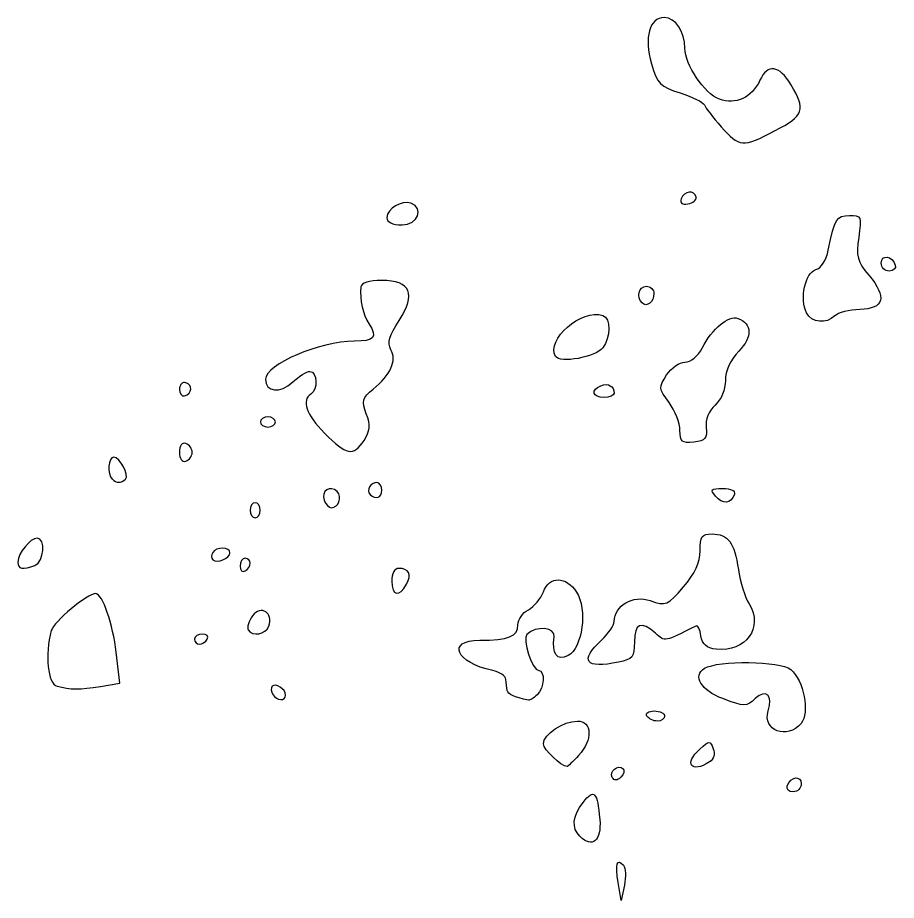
# Model space of a CAD drawing. Header units: centimetres. Extents: x -9.1 to 23.1, y -7.7 to 7.6.
# Drawn here: x -6.935 to -5.8, y 3.275 to 4.415 of the extents above; entities that cross this region are included whole.
import ezdxf

# ---------------------------------------------------------------- set-up
doc = ezdxf.new("R2010")
doc.units = ezdxf.units.CM
doc.header["$MEASUREMENT"] = 0
doc.layers.add('Layer 1', color=7, linetype='Continuous')

msp = doc.modelspace()

# ---------------------------------------------------------------- linework, layer by layer
at = {"layer": 'Layer 1'}
for points, knots in [([(-6.02582, 4.27439), (-6.03655, 4.28661), (-6.04641, 4.29938), (-6.04772, 4.30276), (-6.04772, 4.30276), (-6.04903, 4.30614), (-6.06305, 4.31304), (-6.07887, 4.31809), (-6.07887, 4.31809), (-6.10463, 4.32631), (-6.1085, 4.33025), (-6.11597, 4.35581), (-6.11597, 4.35581), (-6.12593, 4.38992), (-6.11888, 4.41544), (-6.09949, 4.41544), (-6.09949, 4.41544), (-6.08495, 4.41544), (-6.07297, 4.39754), (-6.07297, 4.37582), (-6.07297, 4.37582), (-6.07297, 4.35467), (-6.04769, 4.31747), (-6.02831, 4.3101), (-6.02831, 4.3101), (-6.00751, 4.30219), (-5.98604, 4.3122), (-5.97586, 4.33452), (-5.97586, 4.33452), (-5.96602, 4.35612), (-5.95106, 4.35403), (-5.93574, 4.3289), (-5.93574, 4.3289), (-5.91633, 4.29706), (-5.91925, 4.28848), (-5.95601, 4.26941), (-5.95601, 4.26941), (-5.99849, 4.24737), (-6.00234, 4.24764), (-6.02582, 4.27438), (-6.02582, 4.27438), (-6.02582, 4.27438), (-6.02582, 4.27439), (-6.02582, 4.27439)], [0, 0, 0, 0, 0.0833333, 0.0833333, 0.0833333, 0.0833333, 0.1666667, 0.1666667, 0.1666667, 0.1666667, 0.25, 0.25, 0.25, 0.25, 0.3333333, 0.3333333, 0.3333333, 0.3333333, 0.4166667, 0.4166667, 0.4166667, 0.4166667, 0.5, 0.5, 0.5, 0.5, 0.5833333, 0.5833333, 0.5833333, 0.5833333, 0.6666667, 0.6666667, 0.6666667, 0.6666667, 0.75, 0.75, 0.75, 0.75, 0.8333333, 0.8333333, 0.8333333, 0.8333333, 1, 1, 1, 1]), ([(-6.0777, 4.18133), (-6.0743, 4.19154), (-6.06008, 4.1932), (-6.05836, 4.18359), (-6.05836, 4.18359), (-6.05772, 4.18001), (-6.06246, 4.17604), (-6.06891, 4.1748), (-6.06891, 4.1748), (-6.07642, 4.17336), (-6.07958, 4.17571), (-6.0777, 4.18133)], [0, 0, 0, 0, 0.25, 0.25, 0.25, 0.25, 0.5, 0.5, 0.5, 0.5, 1, 1, 1, 1]), ([(-6.45793, 4.15723), (-6.45793, 4.16843), (-6.43868, 4.17985), (-6.42691, 4.17562), (-6.42691, 4.17562), (-6.40914, 4.16925), (-6.41796, 4.14766), (-6.43834, 4.14766), (-6.43834, 4.14766), (-6.45119, 4.14766), (-6.45793, 4.15095), (-6.45793, 4.15723)], [0, 0, 0, 0, 0.25, 0.25, 0.25, 0.25, 0.5, 0.5, 0.5, 0.5, 1, 1, 1, 1]), ([(-5.87913, 4.0301), (-5.87501, 4.03422), (-5.8605, 4.03789), (-5.8469, 4.03826), (-5.8469, 4.03826), (-5.81528, 4.03912), (-5.81124, 4.05431), (-5.8351, 4.08266), (-5.8351, 4.08266), (-5.85016, 4.10056), (-5.85192, 4.10711), (-5.84826, 4.13155), (-5.84826, 4.13155), (-5.84423, 4.15841), (-5.84481, 4.15977), (-5.86032, 4.15977), (-5.86032, 4.15977), (-5.87701, 4.15977), (-5.87914, 4.15627), (-5.88749, 4.11489), (-5.88749, 4.11489), (-5.89015, 4.10172), (-5.89664, 4.09164), (-5.90365, 4.08981), (-5.90365, 4.08981), (-5.91725, 4.08627), (-5.92475, 4.05142), (-5.91566, 4.03405), (-5.91566, 4.03405), (-5.90885, 4.02102), (-5.89023, 4.01901), (-5.87914, 4.0301), (-5.87914, 4.0301), (-5.87914, 4.0301), (-5.87913, 4.0301), (-5.87913, 4.0301)], [0, 0, 0, 0, 0.1, 0.1, 0.1, 0.1, 0.2, 0.2, 0.2, 0.2, 0.3, 0.3, 0.3, 0.3, 0.4, 0.4, 0.4, 0.4, 0.5, 0.5, 0.5, 0.5, 0.6, 0.6, 0.6, 0.6, 0.7, 0.7, 0.7, 0.7, 0.8, 0.8, 0.8, 0.8, 1, 1, 1, 1]), ([(-5.801, 4.09568), (-5.80503, 4.10779), (-5.8191, 4.1098), (-5.8191, 4.09827), (-5.8191, 4.09827), (-5.8191, 4.09258), (-5.81445, 4.08793), (-5.80876, 4.08793), (-5.80876, 4.08793), (-5.80307, 4.08793), (-5.79958, 4.09143), (-5.801, 4.09568)], [0, 0, 0, 0, 0.25, 0.25, 0.25, 0.25, 0.5, 0.5, 0.5, 0.5, 1, 1, 1, 1]), ([(-6.53848, 3.87853), (-6.56243, 3.90306), (-6.56875, 3.92108), (-6.55613, 3.92887), (-6.55613, 3.92887), (-6.54697, 3.93453), (-6.54795, 3.95826), (-6.55734, 3.95826), (-6.55734, 3.95826), (-6.5616, 3.95826), (-6.57174, 3.95201), (-6.57987, 3.94437), (-6.57987, 3.94437), (-6.59565, 3.92955), (-6.61491, 3.9316), (-6.61491, 3.94812), (-6.61491, 3.94812), (-6.61491, 3.96727), (-6.54507, 3.99723), (-6.50007, 3.99739), (-6.50007, 3.99739), (-6.47406, 3.99739), (-6.46986, 4.00229), (-6.48083, 4.01944), (-6.48083, 4.01944), (-6.48935, 4.03276), (-6.4932, 4.05002), (-6.49157, 4.06767), (-6.49157, 4.06767), (-6.4911, 4.0727), (-6.48088, 4.07583), (-6.46492, 4.07583), (-6.46492, 4.07583), (-6.42722, 4.07583), (-6.41955, 4.05843), (-6.44218, 4.02423), (-6.44218, 4.02423), (-6.45527, 4.00446), (-6.45769, 3.99572), (-6.4527, 3.98639), (-6.4527, 3.98639), (-6.44492, 3.97185), (-6.45282, 3.95443), (-6.47585, 3.93535), (-6.47585, 3.93535), (-6.48981, 3.92378), (-6.49084, 3.92), (-6.48455, 3.90344), (-6.48455, 3.90344), (-6.47888, 3.88853), (-6.47949, 3.88148), (-6.48753, 3.86921), (-6.48753, 3.86921), (-6.50139, 3.84807), (-6.51032, 3.8497), (-6.53848, 3.87853)], [0, 0, 0, 0, 0.0666667, 0.0666667, 0.0666667, 0.0666667, 0.1333333, 0.1333333, 0.1333333, 0.1333333, 0.2, 0.2, 0.2, 0.2, 0.2666667, 0.2666667, 0.2666667, 0.2666667, 0.3333333, 0.3333333, 0.3333333, 0.3333333, 0.4, 0.4, 0.4, 0.4, 0.4666667, 0.4666667, 0.4666667, 0.4666667, 0.5333333, 0.5333333, 0.5333333, 0.5333333, 0.6, 0.6, 0.6, 0.6, 0.6666667, 0.6666667, 0.6666667, 0.6666667, 0.7333333, 0.7333333, 0.7333333, 0.7333333, 0.8, 0.8, 0.8, 0.8, 0.8666667, 0.8666667, 0.8666667, 0.8666667, 1, 1, 1, 1]), ([(-6.11285, 4.0589), (-6.11285, 4.06408), (-6.11726, 4.06831), (-6.12265, 4.06831), (-6.12265, 4.06831), (-6.13249, 4.06831), (-6.13608, 4.05453), (-6.12827, 4.04672), (-6.12827, 4.04672), (-6.12217, 4.04062), (-6.11285, 4.048), (-6.11285, 4.0589)], [0, 0, 0, 0, 0.25, 0.25, 0.25, 0.25, 0.5, 0.5, 0.5, 0.5, 1, 1, 1, 1]), ([(-6.17901, 3.98872), (-6.16853, 4.00188), (-6.16846, 4.02725), (-6.17889, 4.03073), (-6.17889, 4.03073), (-6.20625, 4.03985), (-6.25314, 3.99909), (-6.23991, 3.97769), (-6.23991, 3.97769), (-6.23415, 3.96837), (-6.18865, 3.97662), (-6.179, 3.98873), (-6.179, 3.98873), (-6.179, 3.98873), (-6.17901, 3.98872), (-6.17901, 3.98872)], [0, 0, 0, 0, 0.2, 0.2, 0.2, 0.2, 0.4, 0.4, 0.4, 0.4, 0.6, 0.6, 0.6, 0.6, 1, 1, 1, 1]), ([(-6.04527, 3.88581), (-6.04647, 3.89619), (-6.04216, 3.90705), (-6.03384, 3.91458), (-6.03384, 3.91458), (-6.02596, 3.92171), (-6.02048, 3.93482), (-6.02048, 3.94653), (-6.02048, 3.94653), (-6.02048, 3.95907), (-6.01415, 3.97299), (-6.0033, 3.98431), (-6.0033, 3.98431), (-5.98539, 4.00301), (-5.98576, 4.01973), (-6.00424, 4.02682), (-6.00424, 4.02682), (-6.01621, 4.03141), (-6.03757, 4.01373), (-6.0507, 3.98834), (-6.0507, 3.98834), (-6.05602, 3.97804), (-6.06544, 3.97036), (-6.07274, 3.97036), (-6.07274, 3.97036), (-6.07975, 3.97036), (-6.0904, 3.96286), (-6.09641, 3.95369), (-6.09641, 3.95369), (-6.1068, 3.93784), (-6.10664, 3.93609), (-6.09329, 3.91803), (-6.09329, 3.91803), (-6.08557, 3.90759), (-6.07925, 3.89138), (-6.07925, 3.88202), (-6.07925, 3.88202), (-6.07925, 3.8673), (-6.07682, 3.86527), (-6.06129, 3.86706), (-6.06129, 3.86706), (-6.0463, 3.86879), (-6.04365, 3.87189), (-6.04526, 3.8858), (-6.04526, 3.8858), (-6.04526, 3.8858), (-6.04527, 3.88581), (-6.04527, 3.88581)], [0, 0, 0, 0, 0.0769231, 0.0769231, 0.0769231, 0.0769231, 0.1538462, 0.1538462, 0.1538462, 0.1538462, 0.2307692, 0.2307692, 0.2307692, 0.2307692, 0.3076923, 0.3076923, 0.3076923, 0.3076923, 0.3846154, 0.3846154, 0.3846154, 0.3846154, 0.4615385, 0.4615385, 0.4615385, 0.4615385, 0.5384615, 0.5384615, 0.5384615, 0.5384615, 0.6153846, 0.6153846, 0.6153846, 0.6153846, 0.6923077, 0.6923077, 0.6923077, 0.6923077, 0.7692308, 0.7692308, 0.7692308, 0.7692308, 0.8461538, 0.8461538, 0.8461538, 0.8461538, 1, 1, 1, 1]), ([(-6.72595, 3.9354), (-6.72595, 3.94139), (-6.72228, 3.94506), (-6.71779, 3.94356), (-6.71779, 3.94356), (-6.70854, 3.94047), (-6.70956, 3.92998), (-6.71942, 3.92669), (-6.71942, 3.92669), (-6.72301, 3.9255), (-6.72595, 3.92941), (-6.72595, 3.9354)], [0, 0, 0, 0, 0.25, 0.25, 0.25, 0.25, 0.5, 0.5, 0.5, 0.5, 1, 1, 1, 1]), ([(-6.16435, 3.9301), (-6.16435, 3.9393), (-6.17171, 3.94352), (-6.18132, 3.93984), (-6.18132, 3.93984), (-6.19495, 3.93461), (-6.19239, 3.92466), (-6.17742, 3.92466), (-6.17742, 3.92466), (-6.17024, 3.92466), (-6.16436, 3.92713), (-6.16436, 3.9301), (-6.16436, 3.9301), (-6.16436, 3.9301), (-6.16435, 3.9301), (-6.16435, 3.9301)], [0, 0, 0, 0, 0.2, 0.2, 0.2, 0.2, 0.4, 0.4, 0.4, 0.4, 0.6, 0.6, 0.6, 0.6, 1, 1, 1, 1]), ([(-6.62145, 3.89295), (-6.62145, 3.89653), (-6.61704, 3.89948), (-6.61165, 3.89948), (-6.61165, 3.89948), (-6.60626, 3.89948), (-6.60185, 3.89656), (-6.60185, 3.89295), (-6.60185, 3.89295), (-6.60185, 3.88937), (-6.60626, 3.88642), (-6.61165, 3.88642), (-6.61165, 3.88642), (-6.61704, 3.88642), (-6.62145, 3.88934), (-6.62145, 3.89295)], [0, 0, 0, 0, 0.2, 0.2, 0.2, 0.2, 0.4, 0.4, 0.4, 0.4, 0.6, 0.6, 0.6, 0.6, 1, 1, 1, 1]), ([(-6.72595, 3.85376), (-6.72595, 3.86218), (-6.72264, 3.86681), (-6.71779, 3.86519), (-6.71779, 3.86519), (-6.7133, 3.86371), (-6.70963, 3.85855), (-6.70963, 3.85376), (-6.70963, 3.85376), (-6.70963, 3.84897), (-6.7133, 3.84383), (-6.71779, 3.84233), (-6.71779, 3.84233), (-6.72265, 3.84072), (-6.72595, 3.84534), (-6.72595, 3.85376)], [0, 0, 0, 0, 0.2, 0.2, 0.2, 0.2, 0.4, 0.4, 0.4, 0.4, 0.6, 0.6, 0.6, 0.6, 1, 1, 1, 1]), ([(-6.81297, 3.81913), (-6.81963, 3.82579), (-6.81815, 3.84743), (-6.81102, 3.84743), (-6.81102, 3.84743), (-6.80281, 3.84743), (-6.79043, 3.82425), (-6.79578, 3.8189), (-6.79578, 3.8189), (-6.80111, 3.81357), (-6.80749, 3.81366), (-6.81297, 3.81931), (-6.81297, 3.81931), (-6.81297, 3.81931), (-6.81297, 3.81913), (-6.81297, 3.81913)], [0, 0, 0, 0, 0.2, 0.2, 0.2, 0.2, 0.4, 0.4, 0.4, 0.4, 0.6, 0.6, 0.6, 0.6, 1, 1, 1, 1]), ([(-6.53899, 3.7917), (-6.5436, 3.8037), (-6.53135, 3.81202), (-6.52234, 3.80301), (-6.52234, 3.80301), (-6.51537, 3.79604), (-6.52038, 3.78211), (-6.52986, 3.78211), (-6.52986, 3.78211), (-6.53286, 3.78211), (-6.53696, 3.78642), (-6.53899, 3.7917)], [0, 0, 0, 0, 0.25, 0.25, 0.25, 0.25, 0.5, 0.5, 0.5, 0.5, 1, 1, 1, 1]), ([(-6.47971, 3.79936), (-6.48493, 3.80458), (-6.47903, 3.81478), (-6.47079, 3.81478), (-6.47079, 3.81478), (-6.46741, 3.81478), (-6.46464, 3.81037), (-6.46464, 3.80498), (-6.46464, 3.80498), (-6.46464, 3.79488), (-6.47235, 3.79201), (-6.4797, 3.79936), (-6.4797, 3.79936), (-6.4797, 3.79936), (-6.47971, 3.79936), (-6.47971, 3.79936)], [0, 0, 0, 0, 0.2, 0.2, 0.2, 0.2, 0.4, 0.4, 0.4, 0.4, 0.6, 0.6, 0.6, 0.6, 1, 1, 1, 1]), ([(-6.00888, 3.79931), (-6.00731, 3.80402), (-6.01323, 3.80707), (-6.02397, 3.80707), (-6.02397, 3.80707), (-6.03911, 3.80707), (-6.04045, 3.80563), (-6.03333, 3.79705), (-6.03333, 3.79705), (-6.02423, 3.78609), (-6.01294, 3.78714), (-6.00888, 3.79931)], [0, 0, 0, 0, 0.25, 0.25, 0.25, 0.25, 0.5, 0.5, 0.5, 0.5, 1, 1, 1, 1]), ([(-6.63468, 3.77884), (-6.63468, 3.78423), (-6.63174, 3.78863), (-6.62815, 3.78863), (-6.62815, 3.78863), (-6.62456, 3.78863), (-6.62162, 3.78422), (-6.62162, 3.77884), (-6.62162, 3.77884), (-6.62162, 3.77346), (-6.62456, 3.76904), (-6.62815, 3.76904), (-6.62815, 3.76904), (-6.63174, 3.76904), (-6.63468, 3.77345), (-6.63468, 3.77884)], [0, 0, 0, 0, 0.2, 0.2, 0.2, 0.2, 0.4, 0.4, 0.4, 0.4, 0.6, 0.6, 0.6, 0.6, 1, 1, 1, 1]), ([(-6.93491, 3.71189), (-6.93462, 3.72333), (-6.91883, 3.74292), (-6.90991, 3.74292), (-6.90991, 3.74292), (-6.89853, 3.74292), (-6.90105, 3.7122), (-6.9128, 3.70769), (-6.9128, 3.70769), (-6.92854, 3.70165), (-6.93515, 3.7029), (-6.93492, 3.71189), (-6.93492, 3.71189), (-6.93492, 3.71189), (-6.93491, 3.71189), (-6.93491, 3.71189)], [0, 0, 0, 0, 0.2, 0.2, 0.2, 0.2, 0.4, 0.4, 0.4, 0.4, 0.6, 0.6, 0.6, 0.6, 1, 1, 1, 1]), ([(-6.15852, 3.58253), (-6.1405, 3.58615), (-6.13811, 3.58919), (-6.13811, 3.60866), (-6.13811, 3.60866), (-6.13811, 3.63298), (-6.12932, 3.63659), (-6.11084, 3.61987), (-6.11084, 3.61987), (-6.0985, 3.6087), (-6.09972, 3.60848), (-6.05861, 3.62924), (-6.05861, 3.62924), (-6.05619, 3.63048), (-6.05325, 3.62467), (-6.05208, 3.61639), (-6.05208, 3.61639), (-6.05054, 3.60555), (-6.04499, 3.60075), (-6.03231, 3.59928), (-6.03231, 3.59928), (-5.9944, 3.5949), (-5.97081, 3.62743), (-5.98984, 3.65785), (-5.98984, 3.65785), (-5.99511, 3.66627), (-6.00136, 3.68624), (-6.00374, 3.70223), (-6.00374, 3.70223), (-6.00895, 3.73724), (-6.01708, 3.74827), (-6.03768, 3.74827), (-6.03768, 3.74827), (-6.05092, 3.74827), (-6.05321, 3.74506), (-6.05321, 3.7265), (-6.05321, 3.7265), (-6.05321, 3.71125), (-6.05968, 3.69724), (-6.07483, 3.67971), (-6.07483, 3.67971), (-6.09538, 3.65594), (-6.0975, 3.65506), (-6.11754, 3.66204), (-6.11754, 3.66204), (-6.13979, 3.6698), (-6.16424, 3.6557), (-6.16424, 3.63511), (-6.16424, 3.63511), (-6.16424, 3.63035), (-6.17159, 3.61955), (-6.18057, 3.61111), (-6.18057, 3.61111), (-6.20947, 3.58396), (-6.20171, 3.5739), (-6.15853, 3.58253), (-6.15853, 3.58253), (-6.15853, 3.58253), (-6.15852, 3.58253), (-6.15852, 3.58253)], [0, 0, 0, 0, 0.0625, 0.0625, 0.0625, 0.0625, 0.125, 0.125, 0.125, 0.125, 0.1875, 0.1875, 0.1875, 0.1875, 0.25, 0.25, 0.25, 0.25, 0.3125, 0.3125, 0.3125, 0.3125, 0.375, 0.375, 0.375, 0.375, 0.4375, 0.4375, 0.4375, 0.4375, 0.5, 0.5, 0.5, 0.5, 0.5625, 0.5625, 0.5625, 0.5625, 0.625, 0.625, 0.625, 0.625, 0.6875, 0.6875, 0.6875, 0.6875, 0.75, 0.75, 0.75, 0.75, 0.8125, 0.8125, 0.8125, 0.8125, 0.875, 0.875, 0.875, 0.875, 1, 1, 1, 1]), ([(-6.68285, 3.71489), (-6.6849, 3.71695), (-6.68502, 3.72115), (-6.6831, 3.72424), (-6.6831, 3.72424), (-6.67852, 3.73166), (-6.6608, 3.73149), (-6.6608, 3.72383), (-6.6608, 3.72383), (-6.6608, 3.71662), (-6.67775, 3.7096), (-6.68284, 3.7147), (-6.68284, 3.7147), (-6.68284, 3.7147), (-6.68285, 3.71489), (-6.68285, 3.71489)], [0, 0, 0, 0, 0.2, 0.2, 0.2, 0.2, 0.4, 0.4, 0.4, 0.4, 0.6, 0.6, 0.6, 0.6, 1, 1, 1, 1]), ([(-6.64774, 3.7066), (-6.64774, 3.7122), (-6.6448, 3.71678), (-6.64121, 3.71678), (-6.64121, 3.71678), (-6.63762, 3.71678), (-6.63468, 3.71402), (-6.63468, 3.71063), (-6.63468, 3.71063), (-6.63468, 3.70725), (-6.63762, 3.70267), (-6.64121, 3.70045), (-6.64121, 3.70045), (-6.6448, 3.69823), (-6.64774, 3.70099), (-6.64774, 3.7066)], [0, 0, 0, 0, 0.2, 0.2, 0.2, 0.2, 0.4, 0.4, 0.4, 0.4, 0.6, 0.6, 0.6, 0.6, 1, 1, 1, 1]), ([(-6.45173, 3.68742), (-6.45173, 3.69668), (-6.44795, 3.70375), (-6.44302, 3.70375), (-6.44302, 3.70375), (-6.42923, 3.70375), (-6.42553, 3.6965), (-6.43259, 3.6833), (-6.43259, 3.6833), (-6.44183, 3.66604), (-6.45172, 3.66817), (-6.45172, 3.68743), (-6.45172, 3.68743), (-6.45172, 3.68743), (-6.45173, 3.68742), (-6.45173, 3.68742)], [0, 0, 0, 0, 0.2, 0.2, 0.2, 0.2, 0.4, 0.4, 0.4, 0.4, 0.6, 0.6, 0.6, 0.6, 1, 1, 1, 1]), ([(-6.26371, 3.54038), (-6.25455, 3.54953), (-6.25318, 3.57173), (-6.26177, 3.57173), (-6.26177, 3.57173), (-6.27004, 3.57173), (-6.28328, 3.61225), (-6.27705, 3.61848), (-6.27705, 3.61848), (-6.26544, 3.63009), (-6.23948, 3.62764), (-6.24162, 3.61515), (-6.24162, 3.61515), (-6.24535, 3.59337), (-6.23797, 3.58344), (-6.22371, 3.59107), (-6.22371, 3.59107), (-6.20527, 3.60094), (-6.19858, 3.65125), (-6.21283, 3.67299), (-6.21283, 3.67299), (-6.2266, 3.69401), (-6.24781, 3.6942), (-6.25573, 3.6734), (-6.25573, 3.6734), (-6.25906, 3.66464), (-6.26781, 3.65425), (-6.27516, 3.65031), (-6.27516, 3.65031), (-6.28252, 3.64636), (-6.28854, 3.63769), (-6.28854, 3.63102), (-6.28854, 3.63102), (-6.28854, 3.61598), (-6.30093, 3.61096), (-6.33806, 3.61096), (-6.33806, 3.61096), (-6.3816, 3.61096), (-6.36892, 3.58144), (-6.3212, 3.57171), (-6.3212, 3.57171), (-6.31222, 3.5699), (-6.3045, 3.56474), (-6.30406, 3.56028), (-6.30406, 3.56028), (-6.30361, 3.55582), (-6.30287, 3.54946), (-6.30243, 3.54613), (-6.30243, 3.54613), (-6.30174, 3.54102), (-6.29374, 3.53727), (-6.27516, 3.53335), (-6.27516, 3.53335), (-6.27318, 3.53294), (-6.26804, 3.53611), (-6.26373, 3.54043), (-6.26373, 3.54043), (-6.26373, 3.54043), (-6.26371, 3.54038), (-6.26371, 3.54038)], [0, 0, 0, 0, 0.0625, 0.0625, 0.0625, 0.0625, 0.125, 0.125, 0.125, 0.125, 0.1875, 0.1875, 0.1875, 0.1875, 0.25, 0.25, 0.25, 0.25, 0.3125, 0.3125, 0.3125, 0.3125, 0.375, 0.375, 0.375, 0.375, 0.4375, 0.4375, 0.4375, 0.4375, 0.5, 0.5, 0.5, 0.5, 0.5625, 0.5625, 0.5625, 0.5625, 0.625, 0.625, 0.625, 0.625, 0.6875, 0.6875, 0.6875, 0.6875, 0.75, 0.75, 0.75, 0.75, 0.8125, 0.8125, 0.8125, 0.8125, 0.875, 0.875, 0.875, 0.875, 1, 1, 1, 1]), ([(-6.8843, 3.5515), (-6.89617, 3.55459), (-6.90007, 3.59221), (-6.89173, 3.6233), (-6.89173, 3.6233), (-6.88856, 3.63512), (-6.8451, 3.67109), (-6.83399, 3.67109), (-6.83399, 3.67109), (-6.82566, 3.67109), (-6.81191, 3.6313), (-6.80779, 3.59529), (-6.80779, 3.59529), (-6.80779, 3.59529), (-6.80323, 3.55541), (-6.80323, 3.55541), (-6.80323, 3.55541), (-6.80323, 3.55541), (-6.82825, 3.55128), (-6.82825, 3.55128), (-6.82825, 3.55128), (-6.85527, 3.54681), (-6.86653, 3.54686), (-6.8843, 3.55169), (-6.8843, 3.55169), (-6.8843, 3.55169), (-6.8843, 3.5515), (-6.8843, 3.5515)], [0, 0, 0, 0, 0.125, 0.125, 0.125, 0.125, 0.25, 0.25, 0.25, 0.25, 0.375, 0.375, 0.375, 0.375, 0.5, 0.5, 0.5, 0.5, 0.625, 0.625, 0.625, 0.625, 0.75, 0.75, 0.75, 0.75, 1, 1, 1, 1]), ([(-6.63728, 3.62442), (-6.63917, 3.62747), (-6.6366, 3.63556), (-6.63157, 3.64238), (-6.63157, 3.64238), (-6.62078, 3.65699), (-6.60405, 3.64633), (-6.61067, 3.62909), (-6.61067, 3.62909), (-6.61487, 3.61815), (-6.63158, 3.61522), (-6.63727, 3.62443), (-6.63727, 3.62443), (-6.63727, 3.62443), (-6.63728, 3.62442), (-6.63728, 3.62442)], [0, 0, 0, 0, 0.2, 0.2, 0.2, 0.2, 0.4, 0.4, 0.4, 0.4, 0.6, 0.6, 0.6, 0.6, 1, 1, 1, 1]), ([(-6.70645, 3.61232), (-6.70645, 3.6159), (-6.70187, 3.61885), (-6.69627, 3.61885), (-6.69627, 3.61885), (-6.69067, 3.61885), (-6.6879, 3.61593), (-6.69012, 3.61232), (-6.69012, 3.61232), (-6.69234, 3.60874), (-6.69692, 3.60579), (-6.7003, 3.60579), (-6.7003, 3.60579), (-6.70368, 3.60579), (-6.70645, 3.60871), (-6.70645, 3.61232)], [0, 0, 0, 0, 0.2, 0.2, 0.2, 0.2, 0.4, 0.4, 0.4, 0.4, 0.6, 0.6, 0.6, 0.6, 1, 1, 1, 1]), ([(-5.92264, 3.50322), (-5.91109, 3.51714), (-5.91918, 3.5594), (-5.93604, 3.57318), (-5.93604, 3.57318), (-5.94942, 3.58411), (-6.03032, 3.58517), (-6.04737, 3.57462), (-6.04737, 3.57462), (-6.06328, 3.56478), (-6.05214, 3.54622), (-6.02382, 3.53541), (-6.02382, 3.53541), (-5.99602, 3.52479), (-5.99363, 3.52478), (-5.98202, 3.53541), (-5.98202, 3.53541), (-5.96774, 3.54833), (-5.95871, 3.53986), (-5.96514, 3.51958), (-5.96514, 3.51958), (-5.97315, 3.49433), (-5.94048, 3.48181), (-5.92264, 3.50331), (-5.92264, 3.50331), (-5.92264, 3.50331), (-5.92264, 3.50322), (-5.92264, 3.50322)], [0, 0, 0, 0, 0.125, 0.125, 0.125, 0.125, 0.25, 0.25, 0.25, 0.25, 0.375, 0.375, 0.375, 0.375, 0.5, 0.5, 0.5, 0.5, 0.625, 0.625, 0.625, 0.625, 0.75, 0.75, 0.75, 0.75, 1, 1, 1, 1]), ([(-6.60546, 3.54089), (-6.60783, 3.54472), (-6.6082, 3.54942), (-6.60628, 3.55134), (-6.60628, 3.55134), (-6.6016, 3.55602), (-6.58886, 3.54776), (-6.58886, 3.54007), (-6.58886, 3.54007), (-6.58886, 3.53172), (-6.60014, 3.53228), (-6.60546, 3.54089)], [0, 0, 0, 0, 0.25, 0.25, 0.25, 0.25, 0.5, 0.5, 0.5, 0.5, 1, 1, 1, 1]), ([(-6.09903, 3.51296), (-6.09903, 3.51654), (-6.10508, 3.51949), (-6.11248, 3.51949), (-6.11248, 3.51949), (-6.11988, 3.51949), (-6.12411, 3.51657), (-6.12189, 3.51296), (-6.12189, 3.51296), (-6.11967, 3.50938), (-6.11362, 3.50643), (-6.10844, 3.50643), (-6.10844, 3.50643), (-6.10326, 3.50643), (-6.09903, 3.50935), (-6.09903, 3.51296)], [0, 0, 0, 0, 0.2, 0.2, 0.2, 0.2, 0.4, 0.4, 0.4, 0.4, 0.6, 0.6, 0.6, 0.6, 1, 1, 1, 1]), ([(-6.21028, 3.46195), (-6.19162, 3.48198), (-6.19248, 3.50643), (-6.21184, 3.50643), (-6.21184, 3.50643), (-6.23015, 3.50643), (-6.25575, 3.4893), (-6.25575, 3.47704), (-6.25575, 3.47704), (-6.25575, 3.46993), (-6.23256, 3.44765), (-6.22516, 3.44765), (-6.22516, 3.44765), (-6.2243, 3.44765), (-6.21761, 3.45408), (-6.21029, 3.46194), (-6.21029, 3.46194), (-6.21029, 3.46194), (-6.21028, 3.46195), (-6.21028, 3.46195)], [0, 0, 0, 0, 0.1666667, 0.1666667, 0.1666667, 0.1666667, 0.3333333, 0.3333333, 0.3333333, 0.3333333, 0.5, 0.5, 0.5, 0.5, 0.6666667, 0.6666667, 0.6666667, 0.6666667, 1, 1, 1, 1]), ([(-6.0409, 3.45362), (-6.0355, 3.45704), (-6.03356, 3.46402), (-6.03614, 3.47074), (-6.03614, 3.47074), (-6.04025, 3.48146), (-6.04121, 3.48144), (-6.05342, 3.47033), (-6.05342, 3.47033), (-6.0744, 3.45135), (-6.06477, 3.43845), (-6.0409, 3.45357), (-6.0409, 3.45357), (-6.0409, 3.45357), (-6.0409, 3.45362), (-6.0409, 3.45362)], [0, 0, 0, 0, 0.2, 0.2, 0.2, 0.2, 0.4, 0.4, 0.4, 0.4, 0.6, 0.6, 0.6, 0.6, 1, 1, 1, 1]), ([(-6.15268, 3.44493), (-6.1589, 3.45115), (-6.17138, 3.44106), (-6.16674, 3.43357), (-6.16674, 3.43357), (-6.16398, 3.42911), (-6.16033, 3.42922), (-6.15564, 3.43398), (-6.15564, 3.43398), (-6.15179, 3.43781), (-6.15046, 3.44278), (-6.15268, 3.445), (-6.15268, 3.445), (-6.15268, 3.445), (-6.15268, 3.44493), (-6.15268, 3.44493)], [0, 0, 0, 0, 0.2, 0.2, 0.2, 0.2, 0.4, 0.4, 0.4, 0.4, 0.6, 0.6, 0.6, 0.6, 1, 1, 1, 1]), ([(-5.92245, 3.42536), (-5.92245, 3.43689), (-5.93651, 3.43488), (-5.94055, 3.42277), (-5.94055, 3.42277), (-5.94197, 3.4185), (-5.93848, 3.41501), (-5.93279, 3.41501), (-5.93279, 3.41501), (-5.9271, 3.41501), (-5.92245, 3.41966), (-5.92245, 3.42535), (-5.92245, 3.42535), (-5.92245, 3.42535), (-5.92245, 3.42536), (-5.92245, 3.42536)], [0, 0, 0, 0, 0.2, 0.2, 0.2, 0.2, 0.4, 0.4, 0.4, 0.4, 0.6, 0.6, 0.6, 0.6, 1, 1, 1, 1]), ([(-6.18283, 3.37944), (-6.18599, 3.41516), (-6.19024, 3.41953), (-6.20418, 3.40139), (-6.20418, 3.40139), (-6.21822, 3.38313), (-6.21961, 3.36872), (-6.20842, 3.35753), (-6.20842, 3.35753), (-6.19238, 3.34149), (-6.18037, 3.35176), (-6.18283, 3.37944)], [0, 0, 0, 0, 0.25, 0.25, 0.25, 0.25, 0.5, 0.5, 0.5, 0.5, 1, 1, 1, 1]), ([(-6.15228, 3.32005), (-6.16074, 3.32983), (-6.16303, 3.32215), (-6.15899, 3.29763), (-6.15899, 3.29763), (-6.15899, 3.29763), (-6.15522, 3.27477), (-6.15522, 3.27477), (-6.15522, 3.27477), (-6.15522, 3.27477), (-6.15111, 3.29436), (-6.15111, 3.29436), (-6.15111, 3.29436), (-6.14885, 3.30514), (-6.14937, 3.3167), (-6.15228, 3.32005)], [0, 0, 0, 0, 0.2, 0.2, 0.2, 0.2, 0.4, 0.4, 0.4, 0.4, 0.6, 0.6, 0.6, 0.6, 1, 1, 1, 1])]:
    msp.add_open_spline(points, degree=3, knots=knots, dxfattribs=at)

doc.saveas('drawing.dxf')
